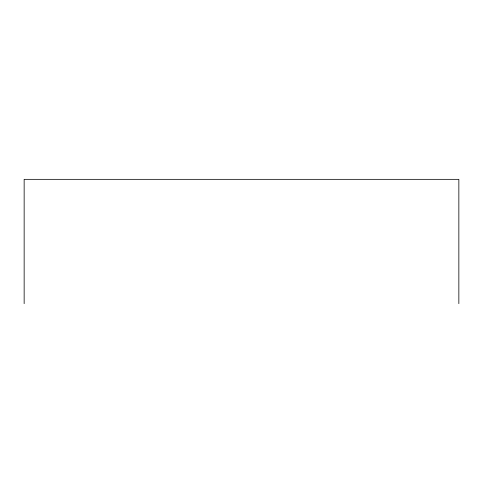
<?xml version="1.0" encoding="UTF-8"?>
<svg xmlns="http://www.w3.org/2000/svg" width="483" height="483" viewBox="0 0 483 483"><rect width="100%" height="100%" fill="white"/><g stroke="black" fill="none" stroke-linecap="round" stroke-linejoin="round"><path stroke-width="0.72" d="M458.85 303.656L458.85 179.344L24.15 179.344L24.15 303.656"/></g></svg>
